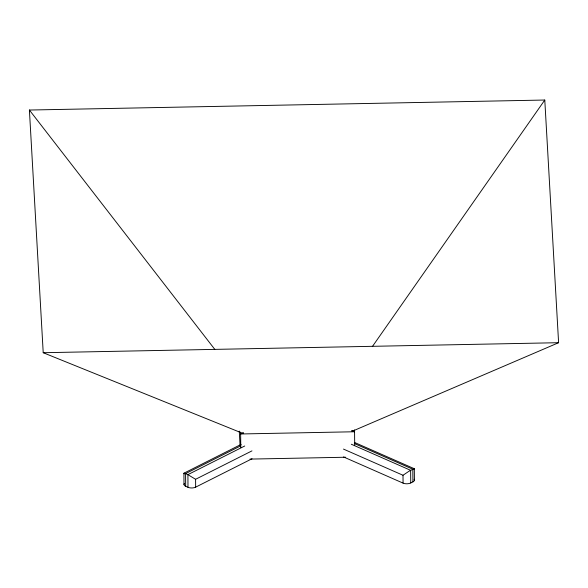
<?xml version="1.0" encoding="UTF-8"?>
<svg xmlns="http://www.w3.org/2000/svg" width="588" height="588" viewBox="0 0 588 588"><rect width="100%" height="100%" fill="white"/><g stroke="black" fill="none" stroke-linecap="round" stroke-linejoin="round"><path stroke-width="0.88" d="M414.283 468.871L413.658 469.562M372.3 346.655L544.782 100.033L29.4 110.037L43.218 352.712L243.234 433.562M414.114 479.264A5.424 2.558 -0.5 0 1 412.93 481.873L410.747 482.969A5.424 2.558 -0.5 0 1 403.074 483.123L403.008 475.258L408.932 471.26L414.173 468.687M243.476 432.548L240.646 433.973L240.764 447.527M241.168 444.374L183.971 473.178M240.823 445.807L185.573 473.634L184.066 473.156M244.74 445.998L187.873 474.648L185.573 473.634L185.683 486.283L187.984 487.298A5.424 2.558 -0.5 0 0 195.657 487.151L252.031 458.75M195.657 487.151L195.591 479.286L251.958 450.886M351.999 431.349L558.6 342.701L544.782 100.033M43.218 352.712L558.6 342.701M249.981 459.096L345.678 457.236M351.595 430.445L354.571 431.761L354.696 445.314M354.637 442.492L414.275 468.702M354.336 443.506L412.82 469.224L412.93 481.873M351.323 444.241L410.637 470.319L410.747 482.969M343.458 449.078L403.008 475.258M343.532 456.942L403.074 483.123M195.591 479.286L187.917 474.663L187.984 487.298M184.345 473.913L183.919 473.369L183.993 484.512M29.4 110.037L214.789 349.368M354.468 429.938L354.571 431.761L240.646 433.973L240.543 432.151M239.265 431.092L240.095 445.638M414.415 480.036L414.312 468.754M185.683 486.283A5.424 2.558 -0.5 0 1 184.382 483.49"/></g></svg>
